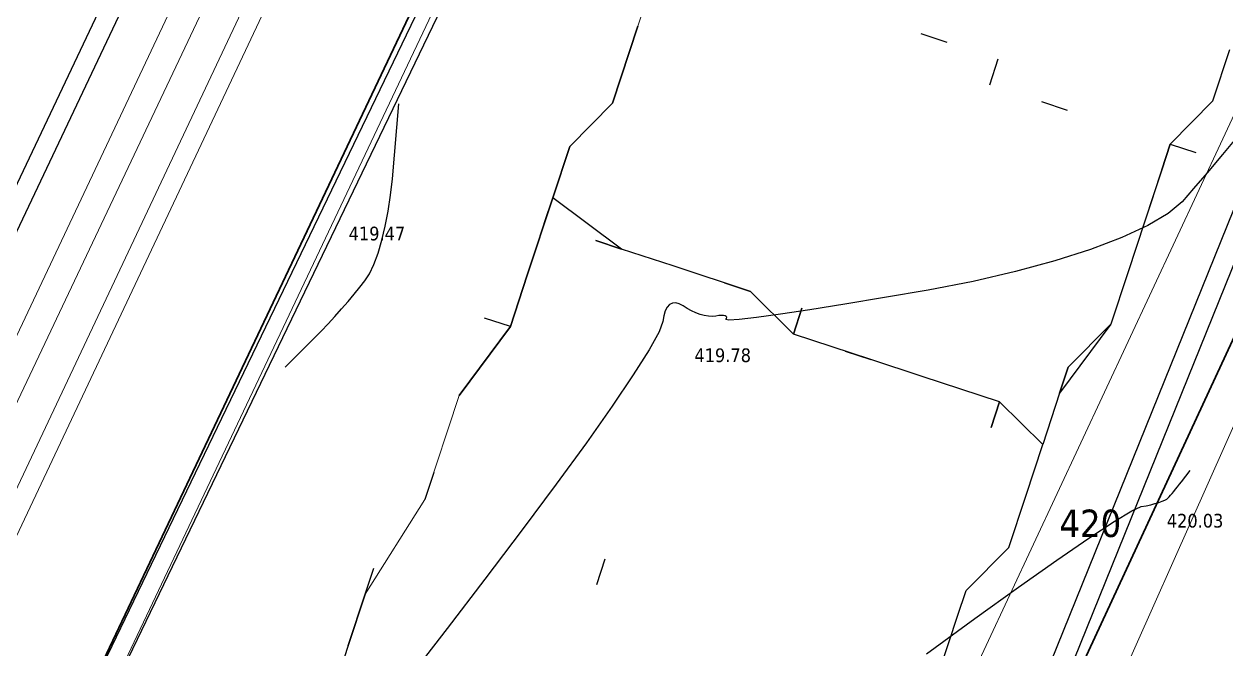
# Model space of a CAD drawing. Header units: metres. Extents: x 2 to 659295185, y -28 to 1124222152.
# Drawn here: x 654639.4 to 654727.1, y 1123693.7 to 1123739.4 of the extents above; entities that cross this region are included whole.
import ezdxf

# ---------------------------------------------------------------- set-up
doc = ezdxf.new("R2010")
doc.units = ezdxf.units.M
doc.header["$MEASUREMENT"] = 0
doc.linetypes.add('HIDDEN', pattern=[0.375, 0.25, -0.125])
doc.layers.get('0').update_dxf_attribs({"linetype": 'CONTINUOUS'})
for name, color, linetype in [('000PAREDES', 2, 'CONTINUOUS'), ('Cota', 3, 'CONTINUOUS'), ('CURVAS', 2, 'CONTINUOUS'), ('CVL_CURV_D', 7, 'CONTINUOUS'), ('CVL_CURV_G', 42, 'CONTINUOUS'), ('Estructura', 1, 'CONTINUOUS'), ('MANZANA', 30, 'CONTINUOUS'), ('PARCELA SL', 1, 'CONTINUOUS'), ('PARED', 7, 'CONTINUOUS')]:
    doc.layers.add(name, color=color, linetype=linetype)
doc.layers.add('acera', color=32, linetype='CONTINUOUS', lineweight=20)
doc.styles.get("Standard").update_dxf_attribs({"font": 'tahoma.ttf'})

msp = doc.modelspace()

# ---------------------------------------------------------------- linework, layer by layer
at = {"lineweight": 30}
for points in [[(654948.3512, 1123120.8818), (654737.653, 1123175.6708), (654613.3796, 1123207.9862), (654535.2993, 1123231.8219), (654565.2977, 1123318.8224), (654606.2977, 1123418.8224), (654522.2977, 1123456.8224), (654623.2977, 1123646.8224), (654713.6038, 1123837.3245)], [(654948.3512, 1123120.8818), (654737.653, 1123175.6708), (654613.3796, 1123207.9862), (654535.2993, 1123231.8219), (654565.2977, 1123318.8224), (654606.2977, 1123418.8224), (654522.2977, 1123456.8224), (654623.2977, 1123646.8224), (654713.6038, 1123837.3245)], [(654948.3512, 1123120.8818), (654737.653, 1123175.6708), (654613.3796, 1123207.9862), (654535.2993, 1123231.8219), (654565.2977, 1123318.8224), (654606.2977, 1123418.8224), (654522.2977, 1123456.8224), (654623.2977, 1123646.8224), (654713.6038, 1123837.3245)], [(654768.0244, 1123803.6642), (654671.2977, 1123594.8224), (654747.7375, 1123524.6779), (654765.3984, 1123502.6864), (654833.6867, 1123428.6518), (654886.8737, 1123376.4179), (654943.8476, 1123320.4418)], [(654768.0244, 1123803.6642), (654671.2977, 1123594.8224), (654747.7375, 1123524.6779), (654765.3984, 1123502.6864), (654833.6867, 1123428.6518), (654886.8737, 1123376.4179), (654943.8476, 1123320.4418)], [(654768.0244, 1123803.6642), (654671.2977, 1123594.8224), (654747.7375, 1123524.6779), (654765.3984, 1123502.6864), (654833.6867, 1123428.6518), (654886.8737, 1123376.4179), (654943.8476, 1123320.4418)]]:
    msp.add_lwpolyline(points, dxfattribs=at)
at = {"flags": 128}
for points in [[(654722.384, 1123728.724), (654723.0028, 1123730.6045)], [(654722.384, 1123728.724), (654723.0028, 1123730.6045)], [(654722.384, 1123728.724), (654723.0028, 1123730.6045), (654722.384, 1123728.724), (654723.0028, 1123730.6045), (654722.384, 1123728.724), (654723.0028, 1123730.6045), (654722.384, 1123728.724)], [(654722.384, 1123728.724), (654723.0028, 1123730.6045)], [(654722.384, 1123728.724), (654723.0028, 1123730.6045)], [(654722.384, 1123728.724), (654723.0028, 1123730.6045), (654722.384, 1123728.724), (654723.0028, 1123730.6045), (654722.384, 1123728.724), (654723.0028, 1123730.6045), (654722.384, 1123728.724)], [(654677.325, 1123724.7928), (654677.9437, 1123726.6733)], [(654696.13, 1123718.6055), (654695.5112, 1123716.725), (654696.13, 1123718.6055), (654695.5112, 1123716.725)], [(654696.13, 1123718.6055), (654695.5112, 1123716.725), (654696.13, 1123718.6055), (654695.5112, 1123716.725), (654696.13, 1123718.6055), (654695.5112, 1123716.725), (654696.13, 1123718.6055)], [(654709.9365, 1123709.8947), (654710.5552, 1123711.7752)], [(654709.9365, 1123709.8947), (654710.5552, 1123711.7752)]]:
    msp.add_lwpolyline(points, close=True, dxfattribs=at)
for points in [[(654682.9665, 1123722.9367), (654681.086, 1123723.5554)], [(654695.5112, 1123716.725), (654696.13, 1123718.6055)]]:
    msp.add_lwpolyline(points, dxfattribs=at)
at = {"layer": '000PAREDES', "flags": 128}
msp.add_lwpolyline([(654671.2977, 1123594.8224), (654768.0244, 1123803.6642)], dxfattribs=at)
at = {"layer": 'acera', "flags": 128}
for points in [[(654674.5865, 1123792.479), (654598.7497, 1123631.6642)], [(654675.8482, 1123789.9798), (654600.6302, 1123631.0455)], [(654657.7573, 1123582.9775), (654735.4784, 1123749.5193)]]:
    msp.add_lwpolyline(points, dxfattribs=at)
at = {"layer": 'acera'}
for points in [[(654684.1553, 1123739.2181), (654686.6302, 1123746.7401)], [(654671.1134, 1123712.2481), (654668.6103, 1123704.6406)], [(654671.1134, 1123712.2481), (654668.6103, 1123704.6406)], [(654668.6103, 1123704.6406), (654664.2549, 1123697.7373)]]:
    msp.add_lwpolyline(points, dxfattribs=at)
at = {"layer": 'CURVAS', "lineweight": 0}
for points in [[(654950, 1123121), (654739, 1123175), (654615, 1123208), (654537, 1123232), (654567, 1123319), (654608, 1123419), (654524, 1123457), (654625, 1123647), (654715, 1123837)], [(654950, 1123121), (654739, 1123175), (654615, 1123208), (654537, 1123232), (654567, 1123319), (654608, 1123419), (654524, 1123457), (654625, 1123647), (654715, 1123837)], [(654769, 1123803), (654676, 1123594), (654749, 1123524), (654767, 1123502), (654835, 1123428), (654888, 1123376), (654945, 1123320)]]:
    msp.add_lwpolyline(points, dxfattribs=at)
at = {"layer": 'CVL_CURV_D', "color": 7, "linetype": 'Continuous', "elevation": 419.75}
msp.add_lwpolyline([(654728.0419, 1123731.3077), (654726.8246, 1123729.8364), (654725.707, 1123728.5054), (654724.7147, 1123727.3458), (654723.8734, 1123726.3888), (654722.8632, 1123725.5283), (654721.3802, 1123724.6486), (654719.4745, 1123723.7672), (654717.1959, 1123722.9015), (654714.5944, 1123722.0688), (654711.7198, 1123721.2865), (654708.6222, 1123720.572), (654705.3514, 1123719.9426), (654702.151, 1123719.3936), (654699.258, 1123718.9125), (654696.7122, 1123718.5051), (654694.5534, 1123718.1772), (654692.8213, 1123717.9348), (654691.5559, 1123717.7836), (654690.7968, 1123717.7295), (654690.5839, 1123717.7782), (654690.6341, 1123717.8725), (654690.6392, 1123717.9505), (654690.6012, 1123718.0116), (654690.5222, 1123718.055), (654690.4041, 1123718.0801), (654690.2489, 1123718.0862), (654690.0588, 1123718.0725), (654689.8356, 1123718.0384), (654689.5818, 1123718.0133), (654689.3027, 1123718.0259), (654689.0047, 1123718.0743), (654688.6943, 1123718.1562), (654688.3778, 1123718.2699), (654688.0616, 1123718.4133), (654687.7523, 1123718.5843), (654687.4561, 1123718.781), (654687.1768, 1123718.9423), (654686.9166, 1123719.0106), (654686.6794, 1123718.9889), (654686.4692, 1123718.8803), (654686.2899, 1123718.6879), (654686.1457, 1123718.4148), (654686.0404, 1123718.064), (654685.978, 1123717.6386), (654685.6998, 1123716.8816), (654684.9674, 1123715.5676), (654683.816, 1123713.7473), (654682.2805, 1123711.4714), (654680.3958, 1123708.7907), (654678.197, 1123705.7558), (654675.7191, 1123702.4175), (654672.997, 1123698.8264), (654670.2369, 1123695.2329), (654667.6484, 1123691.8876)], dxfattribs=at)
at = {"layer": 'CVL_CURV_G', "color": 42, "linetype": 'Continuous'}
for points, elevation in [([(654658.4228, 1123714.3035), (654660.5645, 1123716.4528), (654661.048, 1123716.9468), (654661.5445, 1123717.4704), (654662.0439, 1123718.0122), (654662.5364, 1123718.5612), (654663.012, 1123719.1061), (654663.4609, 1123719.6357), (654663.8731, 1123720.139), (654664.2388, 1123720.6045), (654664.5731, 1123721.1323), (654664.8941, 1123721.8161), (654665.1964, 1123722.6359), (654665.4747, 1123723.5714), (654665.7236, 1123724.6027), (654665.9376, 1123725.7095), (654666.1114, 1123726.8718), (654666.2396, 1123728.0695), (654666.7076, 1123733.532)], 419.5), ([(654705.2199, 1123693.3778), (654708.7459, 1123695.9541), (654711.93, 1123698.2443), (654714.7197, 1123700.2116), (654717.0625, 1123701.8197), (654718.906, 1123703.0319), (654720.1977, 1123703.8115), (654720.8849, 1123704.1222), (654721.2435, 1123704.1901), (654721.5808, 1123704.2647), (654721.8913, 1123704.3444), (654722.1698, 1123704.4274), (654722.411, 1123704.512), (654722.6095, 1123704.5965), (654722.7601, 1123704.6792), (654722.8573, 1123704.7584), (654722.9356, 1123704.8477), (654723.0311, 1123704.9598), (654723.1411, 1123705.0915), (654723.2631, 1123705.2397), (654723.3945, 1123705.4013), (654723.5327, 1123705.5729), (654723.6752, 1123705.7515), (654723.8192, 1123705.9339), (654724.4699, 1123706.7621)], 420)]:
    msp.add_lwpolyline(points, dxfattribs=dict(at, elevation=elevation))
at = {"layer": 'Estructura', "linetype": 'HIDDEN', "ltscale": 2, "flags": 128}
msp.add_lwpolyline([(654713.6038, 1123837.3245), (654623.2977, 1123646.8224)], dxfattribs=at)
at = {"layer": 'Estructura', "flags": 128}
for points in [[(654704.8165, 1123738.6723), (654706.697, 1123738.0536)], [(654709.8393, 1123734.9356), (654710.458, 1123736.8161)], [(654713.6003, 1123733.6982), (654715.4808, 1123733.0794)], [(654722.384, 1123728.724), (654723.0028, 1123730.6045), (654724.8833, 1123729.9858)], [(654722.384, 1123728.724), (654723.0028, 1123730.6045), (654724.8833, 1123729.9858)], [(654681.086, 1123723.5554), (654682.9665, 1123722.9367)], [(654681.086, 1123723.5554), (654682.9665, 1123722.9367)], [(654690.4885, 1123720.4617), (654692.369, 1123719.843)], [(654695.5112, 1123716.725), (654696.13, 1123718.6055)], [(654699.2722, 1123715.4876), (654701.1527, 1123714.8689)], [(654709.9365, 1123709.8947), (654710.5552, 1123711.7752)], [(654681.1551, 1123698.429), (654681.7738, 1123700.3095)]]:
    msp.add_lwpolyline(points, dxfattribs=at)
at = {"layer": 'Estructura'}
for points in [[(654674.8501, 1123717.2708), (654672.9696, 1123717.8896)], [(654664.2549, 1123697.7373), (654664.8736, 1123699.6178)], [(654707.4859, 1123696.1125), (654708.1046, 1123697.993)], [(654663.0175, 1123693.9763), (654662.3987, 1123692.0958)]]:
    msp.add_lwpolyline(points, dxfattribs=at)
msp.add_lwpolyline([(654715.5537, 1123714.2988), (654714.935, 1123712.4183)], close=True, dxfattribs=at)
at = {"layer": 'MANZANA'}
for points in [[(654710.255, 1123827.9048), (654589.5789, 1123577.2699)], [(654711.9573, 1123828.0825), (654591.2812, 1123577.4475)]]:
    msp.add_lwpolyline(points, dxfattribs=at)
at = {"layer": 'MANZANA', "lineweight": -3}
for points in [[(654685.2977, 1123825.8224), (654754.2977, 1123791.8224), (654674.2977, 1123593.8224), (654878.2977, 1123382.8224), (654759.2977, 1123163.8224), (654521.2977, 1123229.8224), (654590.2977, 1123413.8224), (654507.2977, 1123449.8224), (654685.2977, 1123825.8224)], [(654687, 1123826), (654756, 1123792), (654676, 1123594), (654880, 1123383), (654761, 1123164), (654523, 1123230), (654592, 1123414), (654509, 1123450), (654687, 1123826)]]:
    msp.add_lwpolyline(points, dxfattribs=at)
at = {"layer": 'PARCELA SL', "lineweight": 0}
for points in [[(654553.2977, 1123914.8224), (654590.2977, 1123893.8224), (654650.2977, 1123875.8224), (654699.2977, 1123833.8224), (654519.2977, 1123451.8224), (654600.2977, 1123415.8224), (654524.2977, 1123233.8224), (654349.2977, 1123277.8224), (654553.2977, 1123914.8224)], [(654555, 1123915), (654592, 1123894), (654652, 1123876), (654701, 1123834), (654521, 1123452), (654602, 1123416), (654526, 1123234), (654351, 1123278), (654555, 1123915)]]:
    msp.add_lwpolyline(points, dxfattribs=at)
at = {"layer": 'PARED', "flags": 128}
for points in [[(654684.1553, 1123739.2181), (654682.2991, 1123733.5766)], [(654682.2991, 1123733.5766), (654684.1553, 1123739.2181)], [(654726.1207, 1123733.7468), (654727.3582, 1123737.5078)], [(654726.1207, 1123733.7468), (654727.3582, 1123737.5078)], [(654682.2991, 1123733.5766), (654679.1812, 1123730.4343)], [(654679.1812, 1123730.4343), (654682.2991, 1123733.5766)], [(654723.0028, 1123730.6045), (654726.1207, 1123733.7468)], [(654723.0028, 1123730.6045), (654726.1207, 1123733.7468)], [(654679.1812, 1123730.4343), (654677.9437, 1123726.6733)], [(654677.9437, 1123726.6733), (654679.1812, 1123730.4343)], [(654723.0028, 1123730.6045), (654721.1466, 1123724.963)], [(654722.384, 1123728.724), (654721.1466, 1123724.963)], [(654676.0875, 1123721.0318), (654677.9437, 1123726.6733)], [(654677.9437, 1123726.6733), (654676.0875, 1123721.0318)], [(654682.9665, 1123722.9367), (654677.9437, 1123726.6733)], [(654682.9665, 1123722.9367), (654677.9437, 1123726.6733)], [(654721.1466, 1123724.963), (654719.9091, 1123721.202)], [(654721.1466, 1123724.963), (654719.9091, 1123721.202)], [(654686.7275, 1123721.6992), (654682.9665, 1123722.9367)], [(654686.7275, 1123721.6992), (654682.9665, 1123722.9367)], [(654692.369, 1123719.843), (654686.7275, 1123721.6992)], [(654692.369, 1123719.843), (654686.7275, 1123721.6992)], [(654719.9091, 1123721.202), (654718.6717, 1123717.441)], [(654719.9091, 1123721.202), (654718.6717, 1123717.441)], [(654674.8501, 1123717.2708), (654676.0875, 1123721.0318)], [(654676.0875, 1123721.0318), (654674.8501, 1123717.2708)], [(654695.5112, 1123716.725), (654692.369, 1123719.843)], [(654695.5112, 1123716.725), (654692.369, 1123719.843)], [(654671.1134, 1123712.2481), (654674.8501, 1123717.2708)], [(654674.8501, 1123717.2708), (654671.1134, 1123712.2481)], [(654718.6717, 1123717.441), (654714.935, 1123712.4183)], [(654718.6717, 1123717.441), (654715.5537, 1123714.2988)], [(654701.1527, 1123714.8689), (654695.5112, 1123716.725)], [(654701.1527, 1123714.8689), (654695.5112, 1123716.725)], [(654704.9137, 1123713.6314), (654701.1527, 1123714.8689)], [(654704.9137, 1123713.6314), (654701.1527, 1123714.8689)], [(654710.5552, 1123711.7752), (654704.9137, 1123713.6314)], [(654710.5552, 1123711.7752), (654704.9137, 1123713.6314)], [(654714.935, 1123712.4183), (654713.6975, 1123708.6573)], [(654714.935, 1123712.4183), (654713.6975, 1123708.6573)], [(654713.6975, 1123708.6573), (654710.5552, 1123711.7752)], [(654713.6975, 1123708.6573), (654710.5552, 1123711.7752)], [(654712.4601, 1123704.8963), (654713.6975, 1123708.6573)], [(654712.4601, 1123704.8963), (654713.6975, 1123708.6573)], [(654669.2572, 1123706.6066), (654668.6103, 1123704.6406)], [(654669.2572, 1123706.6066), (654668.6103, 1123704.6406)], [(654711.2226, 1123701.1353), (654712.4601, 1123704.8963)], [(654711.2226, 1123701.1353), (654712.4601, 1123704.8963)], [(654708.1046, 1123697.993), (654711.2226, 1123701.1353)], [(654708.1046, 1123697.993), (654711.2226, 1123701.1353)], [(654664.2549, 1123697.7373), (654663.0175, 1123693.9763)], [(654663.0175, 1123693.9763), (654664.2549, 1123697.7373)], [(654706.2203, 1123692.266), (654707.4859, 1123696.1125)], [(654706.2203, 1123692.266), (654707.4859, 1123696.1125)]]:
    msp.add_lwpolyline(points, dxfattribs=at)

# ---------------------------------------------------------------- texts
at = {"layer": 'Cota'}
for s, height, p in [('419.47', 1, (654663.0477, 1123723.5664)), ('419.78', 1, (654688.2827, 1123714.6774)), ('420', 2, (654714.9222, 1123701.9057)), ('420.03', 1, (654722.7557, 1123702.5954))]:
    msp.add_text(s, height=height, dxfattribs=at).set_placement(p)

doc.saveas('drawing.dxf')
